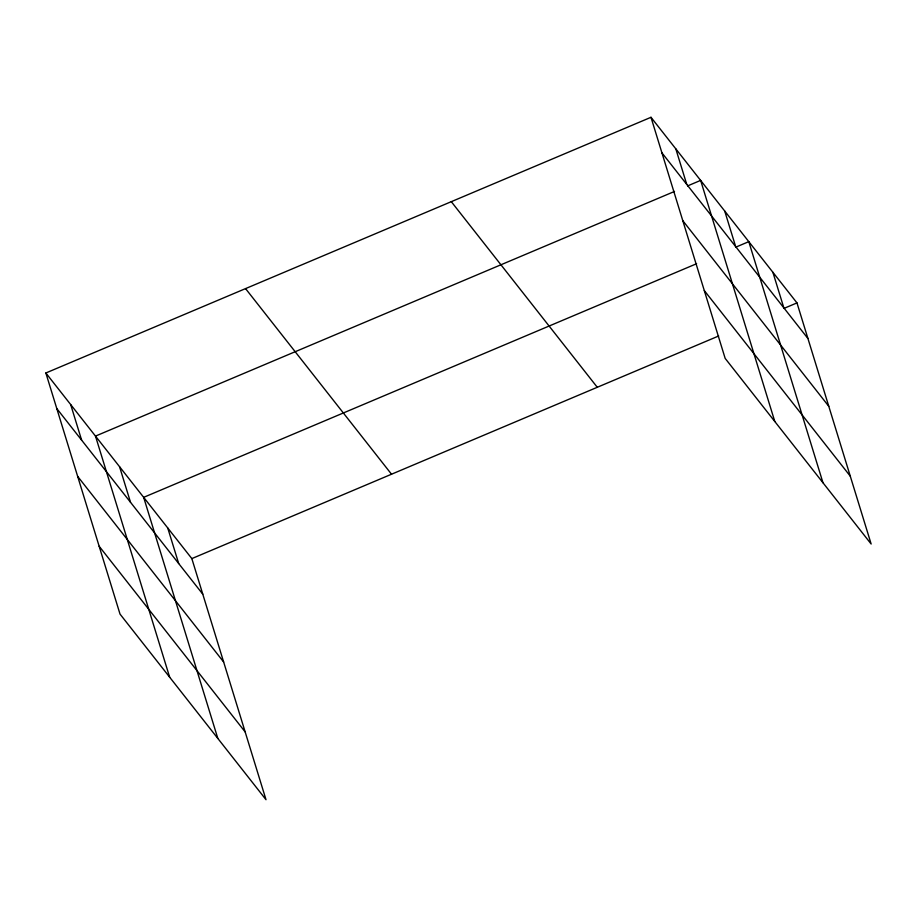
<?xml version="1.0" encoding="UTF-8"?>
<svg xmlns="http://www.w3.org/2000/svg" width="917" height="917" viewBox="0 0 917 917"><rect width="100%" height="100%" fill="white"/><g stroke="black" fill="none" stroke-linecap="round" stroke-linejoin="round"><path stroke-width="1.38" d="M45.85 372.99L191.836 558.602L266.01 799.704L120.024 614.092L45.85 372.99L650.99 117.296L796.976 302.908L871.15 544.01L725.164 358.398L650.99 117.296M674.522 191.435L95.483 436.102L169.656 677.204M687.578 185.91L700.634 180.397L774.796 421.511M696.599 263.718L143.66 497.346L217.833 738.46M735.755 247.166L748.799 241.652L822.973 482.755M191.836 558.602L718.664 335.989M783.92 308.421L796.976 302.908M661.936 152.852L807.911 338.465M682.798 220.688L828.785 406.3M704.302 290.574L850.288 476.175M451.302 201.671L597.276 387.283M245.55 288.614L391.525 474.227M56.785 408.558L202.772 594.159M77.658 476.382L223.645 661.994M99.162 546.268L245.137 731.881M772.893 272.28L783.829 307.837M724.717 211.025L735.652 246.593M675.806 148.852L686.753 184.409M167.742 527.974L178.689 563.542M119.565 466.73L130.512 502.287M70.666 404.546L81.613 440.103"/></g></svg>
